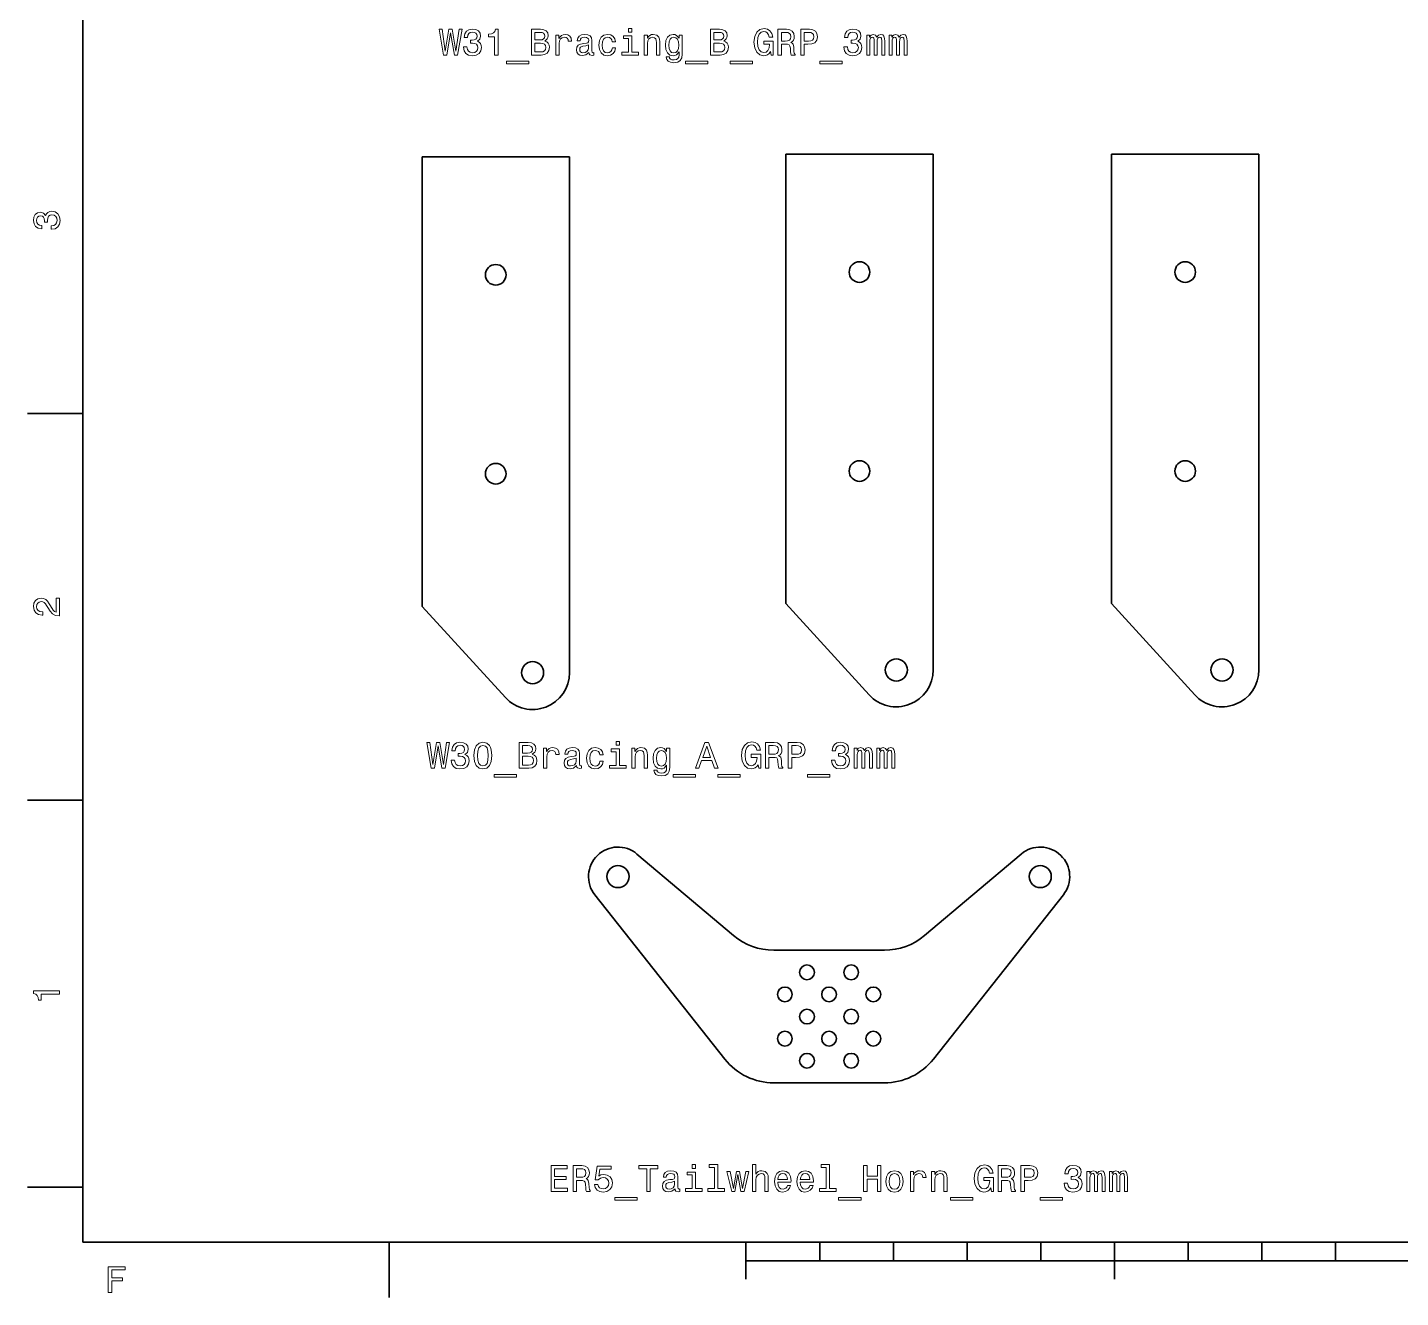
# Model space of a CAD drawing. Extents: x 0 to 400, y 0 to 350.
# Drawn here: x 2.5 to 188.8, y 2.5 to 174.9 of the extents above; entities that cross this region are included whole.
import ezdxf

# ---------------------------------------------------------------- set-up
doc = ezdxf.new("R2010")
doc.units = 0

msp = doc.modelspace()

# ---------------------------------------------------------------- linework, layer by layer
at = {"color": 7, "lineweight": 35}
for p, q in [((10, 340), (10, 10)), ((56.043617, 157.305878), (56.043617, 96.30587)), ((56.043617, 157.305878), (76.043617, 157.305878)), ((76.043617, 87.30587), (76.043617, 157.305878)), ((105.397903, 157.674194), (105.397903, 96.674194)), ((105.397903, 157.674194), (125.397903, 157.674194)), ((125.397903, 87.674194), (125.397903, 157.674194)), ((149.595779, 157.674194), (149.595779, 96.674194)), ((149.595779, 157.674194), (169.595779, 157.674194)), ((169.595779, 87.674194), (169.595779, 157.674194)), ((10, 122.5), (2.5, 122.5)), ((67.352974, 83.932571), (56.043617, 96.30587)), ((116.70726, 84.300896), (105.397903, 96.674194)), ((160.905136, 84.300896), (149.595779, 96.674194)), ((10, 70), (2.5, 70)), ((98.309738, 51.635418), (85.205719, 62.694073)), ((124.242142, 51.635418), (137.346161, 62.694073)), ((79.488724, 57.155647), (97.128586, 34.854645)), ((143.063156, 57.155647), (125.423294, 34.854645)), ((118.77594, 49.637154), (103.77594, 49.637154)), ((103.77594, 31.637154), (118.77594, 31.637154)), ((10, 17.5), (2.5, 17.5)), ((10, 10), (390, 10)), ((51.599998, 10), (51.599998, 2.5)), ((100, 10), (100, 5)), ((110, 10), (110, 7.5)), ((120, 10), (120, 7.5)), ((130, 10), (130, 7.5)), ((140, 10), (140, 7.5)), ((150, 10), (150, 5)), ((160, 10), (160, 7.5)), ((170, 10), (170, 7.5)), ((180, 10), (180, 7.5)), ((100, 7.5), (300, 7.5))]:
    msp.add_line(p, q, dxfattribs=at)
at = {"color": 7, "lineweight": 13}
for points in [[(58.958126, 171.131958), (59.401928, 171.131958), (59.906254, 174.167984), (60.425705, 171.131958), (60.849335, 171.131958), (61.464611, 174.637009), (61.06115, 174.637009), (60.627434, 171.656448), (60.128155, 174.637009), (59.689392, 174.637009), (59.200199, 171.656448), (58.766483, 174.637009), (58.35294, 174.637009)], [(61.676426, 172.231384), (61.676426, 172.196075), (61.757118, 171.711929), (61.994148, 171.348816), (62.367348, 171.116821), (62.861584, 171.031097), (63.386078, 171.116821), (63.779449, 171.33873), (64.031616, 171.691757), (64.122391, 172.145645), (64.082047, 172.443192), (63.971092, 172.685272), (63.789536, 172.871872), (63.547462, 173.008041), (63.875275, 173.28038), (63.991268, 173.714096), (63.915619, 174.107468), (63.698761, 174.405014), (63.345734, 174.591614), (62.861584, 174.657181), (62.407692, 174.576477), (62.059711, 174.354584), (61.832764, 174.001556), (61.757118, 173.532532), (61.757118, 173.497238), (62.205963, 173.497238), (62.246311, 173.819992), (62.377434, 174.051987), (62.589249, 174.193192), (62.886799, 174.243622), (63.149048, 174.203278), (63.340691, 174.097382), (63.456684, 173.925903), (63.502075, 173.693924), (63.456684, 173.446793), (63.335648, 173.28038), (63.123833, 173.179504), (62.836369, 173.149246), (62.639683, 173.154297), (62.639683, 172.755875), (62.886799, 172.765961), (63.204521, 172.720581), (63.441555, 172.599533), (63.582764, 172.402847), (63.633198, 172.145645), (63.577721, 171.853134), (63.431469, 171.636276), (63.199478, 171.500107), (62.891842, 171.454727), (62.57412, 171.505157), (62.342133, 171.656448), (62.195877, 171.898529), (62.140404, 172.231384)], [(65.892563, 171.131958), (66.351494, 171.131958), (66.351494, 174.657181), (66.00856, 174.657181), (65.917778, 174.349533), (65.736221, 174.142761), (65.458847, 174.021729), (65.075562, 173.981384), (65.075562, 173.623306), (65.892563, 173.623306)], [(72.685791, 173.023163), (73.038818, 173.315674), (73.129593, 173.51236), (73.159851, 173.75444), (73.094292, 174.132675), (72.897606, 174.405014), (72.57988, 174.571442), (72.136078, 174.631958), (70.890404, 174.631958), (70.890404, 171.131958), (72.206688, 171.131958), (72.675705, 171.20256), (73.023689, 171.409332), (73.240547, 171.737152), (73.316193, 172.180954), (73.270805, 172.4785), (73.149765, 172.725616), (72.953079, 172.907181)], [(72.04026, 173.179504), (71.354378, 173.179504), (71.354378, 174.213364), (72.080605, 174.213364), (72.352936, 174.183105), (72.544579, 174.092331), (72.660576, 173.935989), (72.70092, 173.70401), (72.655533, 173.472015), (72.534492, 173.310638), (72.327721, 173.209763)], [(74.21389, 171.131958), (74.657692, 171.131958), (74.657692, 172.680222), (74.703079, 173.053421), (74.839249, 173.320724), (75.06115, 173.482101), (75.358704, 173.537582), (75.580605, 173.502274), (75.747032, 173.401413), (75.847893, 173.229935), (75.883194, 172.997955), (76.332047, 172.997955), (76.27153, 173.406448), (76.105103, 173.698959), (75.827721, 173.875473), (75.449478, 173.935989), (75.192276, 173.895645), (74.970375, 173.794785), (74.773689, 173.623306), (74.617348, 173.391327), (74.617348, 173.840164), (74.21389, 173.840164)], [(78.692276, 171.484985), (78.692276, 171.469849), (78.717491, 171.298386), (78.793137, 171.177353), (79.110863, 171.081528), (79.357986, 171.121872), (79.357986, 171.464813), (79.252075, 171.449677), (79.110863, 171.515244), (79.085648, 171.71698), (79.085648, 173.118988), (79.025131, 173.477066), (78.848618, 173.729218), (78.540977, 173.880524), (78.107262, 173.935989), (77.683632, 173.875473), (77.370949, 173.70401), (77.174263, 173.436707), (77.108704, 173.083694), (77.108704, 173.053421), (77.507118, 173.053421), (77.542419, 173.265244), (77.653366, 173.416534), (77.83493, 173.507324), (78.092133, 173.542618), (78.339249, 173.51741), (78.515762, 173.441757), (78.621674, 173.310638), (78.656975, 173.129074), (78.636803, 172.917267), (78.556107, 172.811356), (78.354378, 172.760925), (77.976135, 172.720581), (77.542419, 172.629791), (77.234787, 172.468414), (77.053223, 172.216248), (76.997749, 171.843048), (77.048187, 171.510193), (77.204521, 171.263077), (77.45668, 171.106735), (77.804672, 171.05127), (78.273689, 171.157181)], [(81.844292, 172.942474), (82.283051, 172.942474), (82.192276, 173.345932), (81.975418, 173.663666), (81.63752, 173.860352), (81.198761, 173.935989), (80.714615, 173.835129), (80.346451, 173.552704), (80.114471, 173.093781), (80.033775, 172.4785), (80.109421, 171.868271), (80.336365, 171.414383), (80.694443, 171.131958), (81.183632, 171.036133), (81.617348, 171.111786), (81.955246, 171.323593), (82.187233, 171.656448), (82.288101, 172.10025), (81.864471, 172.10025), (81.788818, 171.817841), (81.647606, 171.606018), (81.445877, 171.474899), (81.198761, 171.434555), (80.891129, 171.500107), (80.66922, 171.701843), (80.533051, 172.029648), (80.487663, 172.493622), (80.533051, 172.947525), (80.674263, 173.27533), (80.901215, 173.477066), (81.198761, 173.547668), (81.461006, 173.502274), (81.657692, 173.386276), (81.788818, 173.194641)], [(84.512161, 171.505157), (84.512161, 173.74939), (83.372391, 173.74939), (83.372391, 173.371155), (84.068359, 173.371155), (84.068359, 171.505157), (83.160576, 171.505157), (83.160576, 171.131958), (85.430023, 171.131958), (85.430023, 171.505157)], [(84.52729, 174.752991), (84.058273, 174.752991), (84.058273, 174.248672), (84.52729, 174.248672)], [(86.191559, 171.131958), (86.635361, 171.131958), (86.635361, 172.695358), (86.680748, 173.053421), (86.827003, 173.315674), (87.053947, 173.477066), (87.356537, 173.537582), (87.598618, 173.487152), (87.749908, 173.350983), (87.825562, 173.124039), (87.850777, 172.821442), (87.850777, 171.131958), (88.294579, 171.131958), (88.294579, 172.912216), (88.274406, 173.270294), (88.183632, 173.567841), (87.886078, 173.840164), (87.422104, 173.935989), (87.164902, 173.900696), (86.948036, 173.804871), (86.761444, 173.643478), (86.615189, 173.42662), (86.615189, 173.840164), (86.191559, 173.840164)], [(91.335648, 171.252991), (91.335648, 173.840164), (90.912018, 173.840164), (90.912018, 173.401413), (90.564034, 173.79982), (90.352219, 173.900696), (90.115189, 173.935989), (89.686508, 173.835129), (89.353653, 173.552704), (89.136795, 173.098816), (89.06115, 172.488586), (89.136795, 171.873306), (89.353653, 171.419418), (89.686508, 171.131958), (90.115189, 171.036133), (90.357262, 171.071442), (90.55899, 171.162216), (90.912018, 171.545502), (90.912018, 171.162216), (90.871674, 170.859619), (90.760719, 170.642761), (90.548904, 170.516678), (90.231178, 170.471298), (89.953804, 170.501556), (89.757118, 170.577209), (89.641121, 170.708328), (89.60582, 170.884842), (89.177147, 170.884842), (89.177147, 170.86467), (89.242706, 170.541901), (89.444435, 170.29982), (89.767204, 170.143478), (90.205963, 170.088013), (90.730453, 170.163666), (91.078445, 170.375473), (91.275131, 170.743637)], [(89.520081, 172.488586), (89.565475, 172.937439), (89.701645, 173.270294), (89.913452, 173.46698), (90.195877, 173.537582), (90.493423, 173.46698), (90.715332, 173.270294), (90.851501, 172.937439), (90.901932, 172.488586), (90.851501, 172.029648), (90.715332, 171.701843), (90.493423, 171.500107), (90.195877, 171.434555), (89.913452, 171.500107), (89.701645, 171.701843), (89.565475, 172.034698)], [(96.973969, 173.023163), (97.326996, 173.315674), (97.417778, 173.51236), (97.448036, 173.75444), (97.382477, 174.132675), (97.185791, 174.405014), (96.868065, 174.571442), (96.424255, 174.631958), (95.178589, 174.631958), (95.178589, 171.131958), (96.494865, 171.131958), (96.963882, 171.20256), (97.311874, 171.409332), (97.528732, 171.737152), (97.604378, 172.180954), (97.55899, 172.4785), (97.43795, 172.725616), (97.241264, 172.907181)], [(96.328438, 173.179504), (95.642563, 173.179504), (95.642563, 174.213364), (96.36879, 174.213364), (96.641121, 174.183105), (96.832764, 174.092331), (96.948761, 173.935989), (96.989105, 173.70401), (96.94371, 173.472015), (96.822678, 173.310638), (96.615906, 173.209763)], [(103.338524, 171.600983), (103.424255, 171.131958), (103.676422, 171.131958), (103.676422, 173.023163), (102.400482, 173.023163), (102.400482, 172.594498), (103.187225, 172.594498), (103.187225, 172.56424), (103.126709, 172.10025), (102.965324, 171.757324), (102.718208, 171.540466), (102.410568, 171.469849), (102.067627, 171.560638), (101.800339, 171.832962), (101.628876, 172.281815), (101.568352, 172.897095), (101.623825, 173.507324), (101.795296, 173.956161), (102.067627, 174.2285), (102.435791, 174.324326), (102.687943, 174.273895), (102.894722, 174.132675), (103.046021, 173.895645), (103.131752, 173.577927), (103.631027, 173.577927), (103.499908, 174.062073), (103.252792, 174.425186), (102.904808, 174.647095), (102.466049, 174.727783), (101.891113, 174.6017), (101.457397, 174.233536), (101.180023, 173.653564), (101.084198, 172.881958), (101.180023, 172.105301), (101.457397, 171.52533), (101.865906, 171.157181), (102.38031, 171.036133), (102.66777, 171.076477), (102.92498, 171.177353), (103.146881, 171.353867)], [(104.326996, 171.131958), (104.796021, 171.131958), (104.796021, 172.609619), (105.275124, 172.609619), (105.628143, 172.594498), (105.850052, 172.523895), (105.971085, 172.357468), (106.021515, 172.059906), (106.046738, 171.606018), (106.076996, 171.308472), (106.137512, 171.131958), (106.667053, 171.131958), (106.667053, 171.227783), (106.551056, 171.368988), (106.510712, 171.631241), (106.47541, 172.196075), (106.389679, 172.61467), (106.273682, 172.745789), (106.092125, 172.841614), (106.293854, 172.967697), (106.435066, 173.144211), (106.525848, 173.366104), (106.556107, 173.633392), (106.485497, 174.057037), (106.283768, 174.374756), (105.950912, 174.566391), (105.497025, 174.631958), (104.326996, 174.631958)], [(105.365906, 174.203278), (105.673538, 174.173019), (105.890396, 174.077209), (106.026566, 173.900696), (106.071953, 173.623306), (106.021515, 173.330811), (105.885353, 173.154297), (105.653366, 173.063507), (105.33564, 173.0383), (104.796021, 173.0383), (104.796021, 174.203278)], [(107.423538, 171.131958), (107.887512, 171.131958), (107.887512, 172.609619), (108.401924, 172.609619), (108.921371, 172.634842), (109.334915, 172.811356), (109.602211, 173.154297), (109.692993, 173.623306), (109.622383, 174.057037), (109.420654, 174.374756), (109.087799, 174.566391), (108.633911, 174.631958), (107.423538, 174.631958)], [(108.507828, 174.203278), (108.810425, 174.173019), (109.032326, 174.077209), (109.163452, 173.900696), (109.208839, 173.623306), (109.158401, 173.330811), (109.02224, 173.154297), (108.790253, 173.063507), (108.472527, 173.0383), (107.887512, 173.0383), (107.887512, 174.203278)], [(113.288811, 172.231384), (113.288811, 172.196075), (113.369499, 171.711929), (113.606537, 171.348816), (113.979736, 171.116821), (114.473969, 171.031097), (114.998459, 171.116821), (115.39183, 171.33873), (115.643997, 171.691757), (115.734772, 172.145645), (115.694427, 172.443192), (115.583481, 172.685272), (115.401917, 172.871872), (115.159851, 173.008041), (115.487656, 173.28038), (115.603653, 173.714096), (115.528, 174.107468), (115.311142, 174.405014), (114.958115, 174.591614), (114.473969, 174.657181), (114.020081, 174.576477), (113.672089, 174.354584), (113.445145, 174.001556), (113.369499, 173.532532), (113.369499, 173.497238), (113.818344, 173.497238), (113.858688, 173.819992), (113.989822, 174.051987), (114.20163, 174.193192), (114.499184, 174.243622), (114.761429, 174.203278), (114.953079, 174.097382), (115.069069, 173.925903), (115.114456, 173.693924), (115.069069, 173.446793), (114.948029, 173.28038), (114.736214, 173.179504), (114.448746, 173.149246), (114.25206, 173.154297), (114.25206, 172.755875), (114.499184, 172.765961), (114.81691, 172.720581), (115.05394, 172.599533), (115.195145, 172.402847), (115.245583, 172.145645), (115.190109, 171.853134), (115.043854, 171.636276), (114.811859, 171.500107), (114.504227, 171.454727), (114.186508, 171.505157), (113.954514, 171.656448), (113.808258, 171.898529), (113.752785, 172.231384)], [(116.375259, 171.131958), (116.783768, 171.131958), (116.783768, 172.942474), (116.808983, 173.214813), (116.884628, 173.411499), (117.000626, 173.527496), (117.151917, 173.572876), (117.272957, 173.532532), (117.353653, 173.431671), (117.393997, 173.260193), (117.409126, 173.033249), (117.409126, 171.131958), (117.792412, 171.131958), (117.792412, 172.942474), (117.817627, 173.209763), (117.89328, 173.406448), (118.014313, 173.527496), (118.165604, 173.572876), (118.286652, 173.532532), (118.36734, 173.431671), (118.41777, 173.033249), (118.41777, 171.131958), (118.826271, 171.131958), (118.826271, 173.002991), (118.801056, 173.391327), (118.720367, 173.688873), (118.558975, 173.870438), (118.296738, 173.935989), (117.989098, 173.835129), (117.75206, 173.542618), (117.56546, 173.830078), (117.252785, 173.935989), (116.965317, 173.835129), (116.768631, 173.552704), (116.768631, 173.840164), (116.375259, 173.840164)], [(119.411285, 171.131958), (119.819786, 171.131958), (119.819786, 172.942474), (119.845001, 173.214813), (119.920654, 173.411499), (120.036652, 173.527496), (120.187943, 173.572876), (120.308975, 173.532532), (120.389671, 173.431671), (120.430023, 173.260193), (120.445145, 173.033249), (120.445145, 171.131958), (120.82843, 171.131958), (120.82843, 172.942474), (120.853653, 173.209763), (120.929298, 173.406448), (121.050339, 173.527496), (121.20163, 173.572876), (121.32267, 173.532532), (121.403366, 173.431671), (121.453796, 173.033249), (121.453796, 171.131958), (121.862289, 171.131958), (121.862289, 173.002991), (121.837082, 173.391327), (121.756386, 173.688873), (121.595001, 173.870438), (121.332756, 173.935989), (121.025116, 173.835129), (120.788086, 173.542618), (120.601486, 173.830078), (120.288803, 173.935989), (120.001343, 173.835129), (119.804657, 173.552704), (119.804657, 173.840164), (119.411285, 173.840164)], [(72.151207, 171.550552), (71.354378, 171.550552), (71.354378, 172.755875), (72.10582, 172.755875), (72.423546, 172.720581), (72.65049, 172.61467), (72.786652, 172.433105), (72.832047, 172.170868), (72.786652, 171.893478), (72.660576, 171.701843), (72.448761, 171.585846)], [(78.641846, 172.080078), (78.581329, 171.817841), (78.419937, 171.616104), (78.177864, 171.484985), (77.880318, 171.43959), (77.688675, 171.464813), (77.552505, 171.545502), (77.466774, 171.686707), (77.441559, 171.883392), (77.461731, 172.059906), (77.542419, 172.185989), (77.865189, 172.327209), (78.273689, 172.387726), (78.641846, 172.508759)], [(96.439392, 171.550552), (95.642563, 171.550552), (95.642563, 172.755875), (96.393997, 172.755875), (96.711723, 172.720581), (96.938675, 172.61467), (97.074837, 172.433105), (97.120224, 172.170868), (97.074837, 171.893478), (96.948761, 171.701843), (96.736938, 171.585846)], [(67.50135, 170.294785), (67.50135, 169.941757), (70.537376, 169.941757), (70.537376, 170.294785)], [(91.789536, 170.294785), (91.789536, 169.941757), (94.825562, 169.941757), (94.825562, 170.294785)], [(97.86158, 170.294785), (97.86158, 169.941757), (100.897598, 169.941757), (100.897598, 170.294785)], [(110.005669, 170.294785), (110.005669, 169.941757), (113.041687, 169.941757), (113.041687, 170.294785)], [(5.733789, 147.479111), (5.769093, 147.479111), (6.253242, 147.559799), (6.616354, 147.796829), (6.848343, 148.170029), (6.934078, 148.664276), (6.848343, 149.188766), (6.626441, 149.582138), (6.273415, 149.834305), (5.819525, 149.925079), (5.521974, 149.884735), (5.2799, 149.773788), (5.0933, 149.592224), (4.957133, 149.350143), (4.684798, 149.677963), (4.251081, 149.793961), (3.857709, 149.718307), (3.560158, 149.50145), (3.373559, 149.148422), (3.307997, 148.664276), (3.388689, 148.210388), (3.610591, 147.862396), (3.963617, 147.635452), (4.432637, 147.559799), (4.467939, 147.559799), (4.467939, 148.008652), (4.145173, 148.048996), (3.913184, 148.180115), (3.771974, 148.391937), (3.721542, 148.689484), (3.761888, 148.951736), (3.867795, 149.143372), (4.039265, 149.259369), (4.271254, 149.304764), (4.518372, 149.259369), (4.684798, 149.138336), (4.785663, 148.926514), (4.815922, 148.639053), (4.810879, 148.442368), (5.209294, 148.442368), (5.199208, 148.689484), (5.244596, 149.007217), (5.365634, 149.244247), (5.56232, 149.385452), (5.819525, 149.435883), (6.112032, 149.380417), (6.328891, 149.234161), (6.465058, 149.002167), (6.510447, 148.694534), (6.460014, 148.376801), (6.308718, 148.144821), (6.066643, 147.998566), (5.733789, 147.943085)], [(6.833213, 95.019447), (6.833213, 97.425072), (6.399496, 97.425072), (6.399496, 95.523773), (6.162464, 95.629684), (5.965778, 95.811241), (5.607709, 96.371033), (5.456412, 96.668587), (5.239553, 97.001442), (4.987392, 97.238472), (4.689841, 97.374641), (4.351945, 97.425072), (3.928314, 97.339333), (3.595461, 97.102303), (3.383646, 96.739189), (3.307997, 96.270172), (3.393732, 95.786018), (3.630764, 95.41787), (4.009006, 95.180832), (4.508286, 95.100143), (4.578891, 95.100143), (4.578891, 95.559074), (4.538545, 95.559074), (4.195605, 95.604462), (3.943444, 95.740631), (3.782061, 95.957489), (3.726585, 96.244957), (3.777017, 96.53746), (3.903098, 96.754318), (4.099784, 96.895531), (4.346902, 96.945961), (4.578891, 96.91066), (4.775577, 96.814842), (4.947046, 96.653458), (5.098343, 96.431557), (5.259727, 96.134003), (5.572406, 95.639771), (5.90526, 95.291786), (6.308718, 95.085014), (6.818084, 95.019447)], [(57.279266, 74.336411), (57.723068, 74.336411), (58.227394, 77.372437), (58.746845, 74.336411), (59.170475, 74.336411), (59.785751, 77.841454), (59.38229, 77.841454), (58.948574, 74.860909), (58.449295, 77.841454), (58.010532, 77.841454), (57.521339, 74.860909), (57.087624, 77.841454), (56.67408, 77.841454)], [(59.997566, 75.435837), (59.997566, 75.400528), (60.078259, 74.916382), (60.315289, 74.553268), (60.688488, 74.321281), (61.182724, 74.235542), (61.707218, 74.321281), (62.100594, 74.543182), (62.352753, 74.89621), (62.443531, 75.350098), (62.403183, 75.647652), (62.292233, 75.889725), (62.11068, 76.076324), (61.868603, 76.212494), (62.196411, 76.484825), (62.312408, 76.918541), (62.236759, 77.311913), (62.019901, 77.609467), (61.666874, 77.796066), (61.182724, 77.861626), (60.728832, 77.780937), (60.380852, 77.559036), (60.153904, 77.206009), (60.078259, 76.736984), (60.078259, 76.701683), (60.527103, 76.701683), (60.567451, 77.024452), (60.698574, 77.256439), (60.910389, 77.397652), (61.207939, 77.448082), (61.470188, 77.407738), (61.661831, 77.301826), (61.777824, 77.130356), (61.823212, 76.898369), (61.777824, 76.651253), (61.656788, 76.484825), (61.444973, 76.383965), (61.157509, 76.353699), (60.960823, 76.358742), (60.960823, 75.960327), (61.207939, 75.970413), (61.525665, 75.925026), (61.762695, 75.803993), (61.903904, 75.607307), (61.954338, 75.350098), (61.898861, 75.057594), (61.752609, 74.840736), (61.520622, 74.704567), (61.212982, 74.65918), (60.89526, 74.70961), (60.663273, 74.860909), (60.517017, 75.102982), (60.461544, 75.435837)], [(63.089066, 76.046066), (63.164711, 75.25428), (63.401745, 74.689438), (63.779987, 74.346497), (64.304482, 74.235542), (64.823936, 74.346497), (65.202179, 74.689438), (65.434166, 75.25428), (65.514854, 76.046066), (65.434166, 76.832809), (65.338341, 77.145485), (65.202179, 77.402695), (64.823936, 77.745636), (64.304482, 77.861626), (63.779987, 77.745636), (63.401745, 77.397652), (63.164711, 76.832809)], [(63.573215, 76.046066), (63.61356, 76.656296), (63.739639, 77.095055), (63.966587, 77.352264), (64.304482, 77.443039), (64.637337, 77.352264), (64.864281, 77.095055), (64.990364, 76.656296), (65.030708, 76.046066), (64.990364, 75.430794), (64.864281, 74.992027), (64.637337, 74.734825), (64.304482, 74.649094), (63.966587, 74.734825), (63.739639, 74.992027), (63.61356, 75.430794)], [(71.006927, 76.227623), (71.359955, 76.520126), (71.450737, 76.716812), (71.480995, 76.958893), (71.415436, 77.337128), (71.21875, 77.609467), (70.901024, 77.775894), (70.457222, 77.836411), (69.21154, 77.836411), (69.21154, 74.336411), (70.527824, 74.336411), (70.996841, 74.407013), (71.344826, 74.613785), (71.561684, 74.941597), (71.637337, 75.385399), (71.591949, 75.682953), (71.470909, 75.930069), (71.274223, 76.111626)], [(70.361397, 76.383965), (69.675522, 76.383965), (69.675522, 77.417824), (70.401749, 77.417824), (70.67408, 77.387566), (70.865723, 77.296783), (70.981712, 77.140442), (71.022064, 76.908455), (70.976669, 76.676468), (70.855637, 76.515083), (70.648865, 76.414223)], [(72.535027, 74.336411), (72.978836, 74.336411), (72.978836, 75.884682), (73.024223, 76.257881), (73.160393, 76.525169), (73.382294, 76.686554), (73.67984, 76.742027), (73.901749, 76.706726), (74.068169, 76.605865), (74.169037, 76.434395), (74.204338, 76.202408), (74.653183, 76.202408), (74.592667, 76.610909), (74.426239, 76.903412), (74.148865, 77.079926), (73.770622, 77.140442), (73.513412, 77.100098), (73.291512, 76.999237), (73.094826, 76.827766), (72.938492, 76.595779), (72.938492, 77.044624), (72.535027, 77.044624)], [(77.013412, 74.689438), (77.013412, 74.674309), (77.038635, 74.502838), (77.114281, 74.381798), (77.432007, 74.28598), (77.679123, 74.326324), (77.679123, 74.669266), (77.573212, 74.654137), (77.432007, 74.719696), (77.406784, 74.921425), (77.406784, 76.323441), (77.346268, 76.681511), (77.169754, 76.93367), (76.862122, 77.084969), (76.428406, 77.140442), (76.004768, 77.079926), (75.692093, 76.908455), (75.495407, 76.641167), (75.42984, 76.288139), (75.42984, 76.257881), (75.828255, 76.257881), (75.863556, 76.469696), (75.97451, 76.620995), (76.156067, 76.711769), (76.413269, 76.74707), (76.660393, 76.721855), (76.836899, 76.64621), (76.94281, 76.515083), (76.978111, 76.333527), (76.957939, 76.121712), (76.877251, 76.015808), (76.675522, 75.96537), (76.297279, 75.925026), (75.863556, 75.834251), (75.555923, 75.672867), (75.374367, 75.420708), (75.318893, 75.047508), (75.369324, 74.714653), (75.525665, 74.467537), (75.777824, 74.311195), (76.125809, 74.255722), (76.594826, 74.361626)], [(80.165436, 76.146927), (80.604195, 76.146927), (80.513412, 76.550385), (80.296555, 76.868111), (79.958664, 77.064796), (79.519897, 77.140442), (79.035751, 77.039581), (78.667595, 76.757156), (78.435608, 76.298225), (78.354919, 75.682953), (78.430565, 75.072723), (78.657509, 74.618828), (79.015579, 74.336411), (79.504776, 74.240593), (79.938492, 74.316238), (80.276382, 74.528053), (80.508377, 74.860909), (80.609238, 75.30471), (80.185608, 75.30471), (80.109955, 75.022293), (79.96875, 74.810471), (79.767021, 74.679352), (79.519897, 74.639008), (79.212265, 74.704567), (78.990364, 74.906296), (78.854195, 75.234108), (78.808807, 75.698082), (78.854195, 76.15197), (78.995407, 76.479782), (79.222351, 76.681511), (79.519897, 76.752113), (79.78215, 76.706726), (79.978836, 76.590736), (80.109955, 76.399094)], [(82.833298, 74.70961), (82.833298, 76.953842), (81.693527, 76.953842), (81.693527, 76.575607), (82.389496, 76.575607), (82.389496, 74.70961), (81.48172, 74.70961), (81.48172, 74.336411), (83.751167, 74.336411), (83.751167, 74.70961)], [(82.848434, 77.957451), (82.37941, 77.957451), (82.37941, 77.453125), (82.848434, 77.453125)], [(84.512695, 74.336411), (84.956497, 74.336411), (84.956497, 75.899811), (85.001892, 76.257881), (85.14814, 76.520126), (85.375092, 76.681511), (85.677681, 76.742027), (85.919754, 76.691597), (86.071053, 76.555428), (86.146698, 76.328484), (86.171921, 76.025894), (86.171921, 74.336411), (86.615723, 74.336411), (86.615723, 76.116669), (86.595551, 76.474739), (86.504768, 76.772293), (86.207222, 77.044624), (85.74324, 77.140442), (85.486038, 77.105141), (85.26918, 77.009323), (85.082581, 76.847939), (84.936325, 76.631081), (84.936325, 77.044624), (84.512695, 77.044624)], [(89.656784, 74.457451), (89.656784, 77.044624), (89.233154, 77.044624), (89.233154, 76.605865), (88.885178, 77.00428), (88.673355, 77.105141), (88.436325, 77.140442), (88.007652, 77.039581), (87.674797, 76.757156), (87.457939, 76.303268), (87.382294, 75.693039), (87.457939, 75.077766), (87.674797, 74.623871), (88.007652, 74.336411), (88.436325, 74.240593), (88.678398, 74.275894), (88.880127, 74.366669), (89.233154, 74.749954), (89.233154, 74.366669), (89.19281, 74.064079), (89.081863, 73.847214), (88.870041, 73.721138), (88.552322, 73.675751), (88.27494, 73.706009), (88.078255, 73.781654), (87.962265, 73.912781), (87.926956, 74.089294), (87.498283, 74.089294), (87.498283, 74.069122), (87.563843, 73.746353), (87.765579, 73.50428), (88.088341, 73.347939), (88.5271, 73.292465), (89.051598, 73.368111), (89.399582, 73.579926), (89.596268, 73.948082)], [(87.841225, 75.693039), (87.886612, 76.141884), (88.022781, 76.474739), (88.234596, 76.671425), (88.517014, 76.742027), (88.814568, 76.671425), (89.036469, 76.474739), (89.172638, 76.141884), (89.223068, 75.693039), (89.172638, 75.234108), (89.036469, 74.906296), (88.814568, 74.704567), (88.517014, 74.639008), (88.234596, 74.704567), (88.022781, 74.906296), (87.886612, 75.239151)], [(93.131569, 74.336411), (93.595551, 74.336411), (93.963699, 75.365227), (95.360672, 75.365227), (95.728836, 74.336411), (96.202896, 74.336411), (94.921913, 77.841454), (94.407501, 77.841454)], [(94.125084, 75.7939), (94.664711, 77.337128), (95.20433, 75.7939)], [(101.659668, 74.805428), (101.745399, 74.336411), (101.997559, 74.336411), (101.997559, 76.227623), (100.721619, 76.227623), (100.721619, 75.79895), (101.508369, 75.79895), (101.508369, 75.768684), (101.447845, 75.30471), (101.286469, 74.961769), (101.039352, 74.744911), (100.731712, 74.674309), (100.388771, 74.765083), (100.121475, 75.037422), (99.950012, 75.486267), (99.889496, 76.10154), (99.944962, 76.711769), (100.11644, 77.160622), (100.388771, 77.432953), (100.756927, 77.52877), (101.009087, 77.47834), (101.215866, 77.337128), (101.367157, 77.100098), (101.452896, 76.782379), (101.952171, 76.782379), (101.821045, 77.266525), (101.573929, 77.629639), (101.225952, 77.85154), (100.787186, 77.932236), (100.212257, 77.806152), (99.778542, 77.437996), (99.50116, 76.858025), (99.405342, 76.086411), (99.50116, 75.309753), (99.778542, 74.729782), (100.187042, 74.361626), (100.701447, 74.240593), (100.988914, 74.280937), (101.246124, 74.381798), (101.468018, 74.558311)], [(102.648132, 74.336411), (103.117157, 74.336411), (103.117157, 75.814079), (103.596268, 75.814079), (103.949287, 75.79895), (104.171188, 75.72834), (104.292229, 75.561913), (104.342659, 75.264366), (104.367874, 74.810471), (104.398132, 74.512924), (104.458656, 74.336411), (104.98819, 74.336411), (104.98819, 74.432228), (104.8722, 74.573441), (104.831856, 74.835693), (104.796555, 75.400528), (104.710815, 75.819122), (104.594818, 75.950241), (104.413269, 76.046066), (104.61499, 76.172142), (104.75621, 76.348656), (104.846985, 76.570557), (104.877243, 76.837852), (104.806641, 77.261482), (104.604904, 77.579208), (104.272057, 77.770851), (103.818161, 77.836411), (102.648132, 77.836411)], [(103.687042, 77.407738), (103.994675, 77.37748), (104.211533, 77.281654), (104.347702, 77.105141), (104.393097, 76.827766), (104.342659, 76.535255), (104.206497, 76.358742), (103.974503, 76.267967), (103.656784, 76.242752), (103.117157, 76.242752), (103.117157, 77.407738)], [(105.744675, 74.336411), (106.208649, 74.336411), (106.208649, 75.814079), (106.723068, 75.814079), (107.242516, 75.839294), (107.656059, 76.015808), (107.923355, 76.358742), (108.01413, 76.827766), (107.943527, 77.261482), (107.741791, 77.579208), (107.408943, 77.770851), (106.955048, 77.836411), (105.744675, 77.836411)], [(106.828972, 77.407738), (107.131561, 77.37748), (107.35347, 77.281654), (107.484589, 77.105141), (107.529984, 76.827766), (107.479546, 76.535255), (107.343384, 76.358742), (107.111389, 76.267967), (106.793671, 76.242752), (106.208649, 76.242752), (106.208649, 77.407738)], [(111.609955, 75.435837), (111.609955, 75.400528), (111.690643, 74.916382), (111.927673, 74.553268), (112.300873, 74.321281), (112.795105, 74.235542), (113.319603, 74.321281), (113.712975, 74.543182), (113.965134, 74.89621), (114.055916, 75.350098), (114.015564, 75.647652), (113.904617, 75.889725), (113.723061, 76.076324), (113.480988, 76.212494), (113.808792, 76.484825), (113.924789, 76.918541), (113.849144, 77.311913), (113.632278, 77.609467), (113.279259, 77.796066), (112.795105, 77.861626), (112.341217, 77.780937), (111.993233, 77.559036), (111.766289, 77.206009), (111.690643, 76.736984), (111.690643, 76.701683), (112.139488, 76.701683), (112.179832, 77.024452), (112.310959, 77.256439), (112.522774, 77.397652), (112.820328, 77.448082), (113.082573, 77.407738), (113.274216, 77.301826), (113.390213, 77.130356), (113.435593, 76.898369), (113.390213, 76.651253), (113.269173, 76.484825), (113.057358, 76.383965), (112.76989, 76.353699), (112.573204, 76.358742), (112.573204, 75.960327), (112.820328, 75.970413), (113.138046, 75.925026), (113.375076, 75.803993), (113.516289, 75.607307), (113.566727, 75.350098), (113.511246, 75.057594), (113.36499, 74.840736), (113.133003, 74.704567), (112.825363, 74.65918), (112.507645, 74.70961), (112.27565, 74.860909), (112.129402, 75.102982), (112.073929, 75.435837)], [(114.696404, 74.336411), (115.104904, 74.336411), (115.104904, 76.146927), (115.130127, 76.419266), (115.205765, 76.615952), (115.321762, 76.731941), (115.473061, 76.777336), (115.594101, 76.736984), (115.674789, 76.636124), (115.715134, 76.464653), (115.73027, 76.237709), (115.73027, 74.336411), (116.113556, 74.336411), (116.113556, 76.146927), (116.138763, 76.414223), (116.214417, 76.610909), (116.335449, 76.731941), (116.486748, 76.777336), (116.607788, 76.736984), (116.688477, 76.636124), (116.738907, 76.237709), (116.738907, 74.336411), (117.147415, 74.336411), (117.147415, 76.207451), (117.122192, 76.595779), (117.041504, 76.893326), (116.880119, 77.074883), (116.617874, 77.140442), (116.310242, 77.039581), (116.073204, 76.74707), (115.886604, 77.034538), (115.573929, 77.140442), (115.286461, 77.039581), (115.089775, 76.757156), (115.089775, 77.044624), (114.696404, 77.044624)], [(117.732422, 74.336411), (118.14093, 74.336411), (118.14093, 76.146927), (118.166145, 76.419266), (118.241791, 76.615952), (118.357788, 76.731941), (118.509079, 76.777336), (118.630119, 76.736984), (118.710815, 76.636124), (118.75116, 76.464653), (118.766289, 76.237709), (118.766289, 74.336411), (119.149574, 74.336411), (119.149574, 76.146927), (119.174789, 76.414223), (119.250443, 76.610909), (119.371475, 76.731941), (119.522774, 76.777336), (119.643814, 76.736984), (119.724503, 76.636124), (119.774933, 76.237709), (119.774933, 74.336411), (120.183434, 74.336411), (120.183434, 76.207451), (120.158218, 76.595779), (120.07753, 76.893326), (119.916145, 77.074883), (119.6539, 77.140442), (119.34626, 77.039581), (119.109222, 76.74707), (118.922623, 77.034538), (118.609947, 77.140442), (118.322479, 77.039581), (118.125793, 76.757156), (118.125793, 77.044624), (117.732422, 77.044624)], [(70.472351, 74.754997), (69.675522, 74.754997), (69.675522, 75.960327), (70.426956, 75.960327), (70.744682, 75.925026), (70.971626, 75.819122), (71.107796, 75.637566), (71.153183, 75.375313), (71.107796, 75.097939), (70.981712, 74.906296), (70.769897, 74.790298)], [(76.962982, 75.284538), (76.902466, 75.022293), (76.741081, 74.820557), (76.499008, 74.689438), (76.201454, 74.644051), (76.009811, 74.669266), (75.873642, 74.749954), (75.78791, 74.891167), (75.762695, 75.087852), (75.782867, 75.264366), (75.863556, 75.390442), (76.186325, 75.531654), (76.594826, 75.592171), (76.962982, 75.713211)], [(65.822495, 73.499237), (65.822495, 73.14621), (68.858521, 73.14621), (68.858521, 73.499237)], [(90.110672, 73.499237), (90.110672, 73.14621), (93.146698, 73.14621), (93.146698, 73.499237)], [(96.182724, 73.499237), (96.182724, 73.14621), (99.218742, 73.14621), (99.218742, 73.499237)], [(108.326813, 73.499237), (108.326813, 73.14621), (111.362831, 73.14621), (111.362831, 73.499237)], [(6.833213, 43.659222), (6.833213, 44.118153), (3.307997, 44.118153), (3.307997, 43.775215), (3.615634, 43.684437), (3.822406, 43.50288), (3.943444, 43.225502), (3.98379, 42.842216), (4.341859, 42.842216), (4.341859, 43.659222)], [(93.167053, 20.534565), (92.698036, 20.534565), (92.698036, 20.030243), (93.167053, 20.030243)], [(95.713882, 20.161367), (95.713882, 17.286728), (94.801064, 17.286728), (94.801064, 16.913528), (97.065475, 16.913528), (97.065475, 17.286728), (96.157692, 17.286728), (96.157692, 20.534565), (95.017921, 20.534565), (95.017921, 20.161367)], [(100.903366, 16.913528), (101.347168, 16.913528), (101.347168, 18.476929), (101.392563, 18.834997), (101.538811, 19.097246), (101.765762, 19.258629), (102.068352, 19.319147), (102.310425, 19.268715), (102.461723, 19.132549), (102.537369, 18.905603), (102.562592, 18.60301), (102.562592, 16.913528), (103.006393, 16.913528), (103.006393, 18.693787), (102.986221, 19.051857), (102.895439, 19.349407), (102.597893, 19.621742), (102.133911, 19.717564), (101.881752, 19.682261), (101.664894, 19.586439), (101.483337, 19.435143), (101.347168, 19.228371), (101.347168, 20.534565), (100.903366, 20.534565)], [(110.893997, 20.161367), (110.893997, 17.286726), (109.981171, 17.286726), (109.981171, 16.913528), (112.245583, 16.913528), (112.245583, 17.286726), (111.337799, 17.286726), (111.337799, 20.534565), (110.198029, 20.534565), (110.198029, 20.161367)], [(133.230438, 17.382547), (133.316177, 16.913528), (133.568344, 16.913528), (133.568344, 18.804739), (132.292404, 18.804739), (132.292404, 18.376064), (133.079147, 18.376064), (133.079147, 18.345804), (133.018631, 17.881828), (132.857239, 17.538887), (132.610138, 17.322029), (132.30249, 17.251425), (131.959549, 17.342201), (131.692261, 17.614536), (131.520798, 18.063383), (131.460266, 18.678658), (131.515747, 19.288887), (131.687225, 19.737736), (131.959549, 20.010069), (132.327713, 20.10589), (132.579865, 20.055458), (132.786652, 19.914248), (132.937943, 19.677216), (133.023682, 19.359493), (133.522949, 19.359493), (133.39183, 19.843643), (133.144714, 20.206755), (132.796722, 20.428658), (132.357971, 20.50935), (131.783035, 20.383268), (131.349319, 20.015112), (131.071945, 19.435143), (130.97612, 18.663528), (131.071945, 17.886871), (131.349319, 17.3069), (131.757828, 16.938744), (132.272232, 16.817707), (132.559692, 16.858051), (132.816895, 16.958918), (133.038803, 17.135429)], [(73.564026, 16.913528), (75.783051, 16.913528), (75.783051, 17.33716), (74.028008, 17.33716), (74.028008, 18.522318), (75.591408, 18.522318), (75.591408, 18.940907), (74.028008, 18.940907), (74.028008, 19.989897), (75.742706, 19.989897), (75.742706, 20.413528), (73.564026, 20.413528)], [(76.534492, 16.913528), (77.00351, 16.913528), (77.00351, 18.391193), (77.48262, 18.391193), (77.83564, 18.376064), (78.057541, 18.30546), (78.178581, 18.139032), (78.229012, 17.841482), (78.254227, 17.387592), (78.284492, 17.090042), (78.345009, 16.913528), (78.87455, 16.913528), (78.87455, 17.00935), (78.758553, 17.15056), (78.718208, 17.412807), (78.682907, 17.97765), (78.597168, 18.396236), (78.481178, 18.527361), (78.299622, 18.623182), (78.50135, 18.749264), (78.642563, 18.925776), (78.733337, 19.147678), (78.763596, 19.41497), (78.692993, 19.8386), (78.491264, 20.156324), (78.158409, 20.347967), (77.704521, 20.413528), (76.534492, 20.413528)], [(77.573395, 19.984854), (77.881035, 19.954596), (78.097893, 19.858774), (78.234055, 19.682261), (78.279449, 19.404882), (78.229012, 19.112375), (78.09285, 18.935863), (77.860855, 18.845085), (77.543137, 18.819868), (77.00351, 18.819868), (77.00351, 19.984854)], [(79.444435, 17.826353), (79.555382, 17.412807), (79.802505, 17.090042), (80.165611, 16.888311), (80.629593, 16.812664), (81.138954, 16.903442), (81.537369, 17.15056), (81.789536, 17.543932), (81.885353, 18.048254), (81.799622, 18.517275), (81.557541, 18.885429), (81.179306, 19.122463), (80.690109, 19.208197), (80.311867, 19.147678), (80.019363, 18.981251), (80.160568, 19.924335), (81.69371, 19.924335), (81.69371, 20.337879), (79.822678, 20.337879), (79.545296, 18.481972), (79.948753, 18.481972), (80.241264, 18.719004), (80.614464, 18.804739), (80.937225, 18.749264), (81.184341, 18.587879), (81.340683, 18.340761), (81.396164, 18.023039), (81.340683, 17.705315), (81.179306, 17.458197), (80.932182, 17.301857), (80.614464, 17.246382), (80.347168, 17.281685), (80.140396, 17.397678), (79.989098, 17.579235), (79.913452, 17.826353)], [(86.53521, 16.913528), (86.999191, 16.913528), (86.999191, 19.989897), (88.058266, 19.989897), (88.058266, 20.413528), (85.471092, 20.413528), (85.471092, 19.989897), (86.53521, 19.989897)], [(90.368065, 17.266554), (90.368065, 17.251425), (90.39328, 17.079954), (90.468925, 16.958918), (90.786652, 16.863096), (91.033768, 16.903442), (91.033768, 17.246382), (90.927864, 17.231251), (90.786652, 17.296814), (90.761436, 17.498543), (90.761436, 18.90056), (90.700912, 19.258629), (90.524406, 19.51079), (90.216766, 19.662086), (89.783051, 19.717564), (89.359421, 19.657043), (89.046738, 19.485575), (88.850052, 19.218283), (88.784492, 18.865257), (88.784492, 18.834997), (89.182907, 18.834997), (89.218208, 19.046814), (89.329163, 19.198111), (89.510712, 19.288889), (89.767921, 19.324192), (90.015038, 19.298975), (90.191551, 19.223326), (90.297455, 19.092203), (90.332764, 18.910646), (90.312592, 18.698832), (90.231895, 18.592922), (90.030167, 18.54249), (89.651924, 18.502146), (89.218208, 18.411367), (88.910568, 18.249983), (88.729012, 17.997822), (88.673538, 17.624624), (88.723969, 17.291771), (88.88031, 17.044653), (89.132477, 16.888311), (89.480453, 16.832836), (89.949478, 16.938744)], [(93.151924, 17.286728), (93.151924, 19.530964), (92.012154, 19.530964), (92.012154, 19.152721), (92.708122, 19.152721), (92.708122, 17.286728), (91.800339, 17.286728), (91.800339, 16.913528), (94.069794, 16.913528), (94.069794, 17.286728)], [(98.507835, 16.913528), (98.911293, 19.21324), (99.314751, 16.913528), (99.73838, 16.913528), (100.404083, 19.621742), (99.97541, 19.621742), (99.526566, 17.322029), (99.128151, 19.621742), (98.689392, 19.621742), (98.29097, 17.322029), (97.842125, 19.621742), (97.418495, 19.621742), (98.084198, 16.913528)], [(104.327713, 18.139032), (106.102936, 18.139032), (106.107971, 18.345804), (106.027283, 18.925776), (105.805382, 19.359493), (105.452354, 19.621742), (104.983337, 19.717564), (104.524399, 19.616697), (104.171379, 19.334278), (103.944427, 18.875343), (103.863739, 18.270157), (103.939392, 17.649839), (104.166336, 17.19595), (104.514313, 16.913528), (104.968208, 16.817707), (105.36158, 16.883268), (105.684341, 17.054739), (105.921371, 17.327072), (106.057541, 17.690186), (105.618782, 17.690186), (105.528, 17.488457), (105.396881, 17.33716), (105.023682, 17.216122), (104.736221, 17.271597), (104.519363, 17.448111), (104.378151, 17.735575), (104.327713, 18.123903)], [(104.327713, 18.512232), (104.383194, 18.860214), (104.519363, 19.117418), (104.726135, 19.273758), (104.998466, 19.329235), (105.265762, 19.273758), (105.472534, 19.117418), (105.59861, 18.860214), (105.643997, 18.512232)], [(107.363739, 18.139032), (109.138954, 18.139032), (109.143997, 18.345804), (109.063309, 18.925776), (108.8414, 19.359493), (108.488373, 19.621742), (108.019363, 19.717564), (107.560425, 19.616697), (107.207397, 19.334278), (106.980453, 18.875343), (106.899765, 18.270157), (106.97541, 17.649839), (107.202354, 17.19595), (107.550339, 16.913528), (108.004227, 16.817707), (108.397598, 16.883268), (108.720367, 17.054739), (108.957397, 17.327072), (109.093567, 17.690186), (108.6548, 17.690186), (108.564026, 17.488457), (108.432907, 17.337158), (108.059708, 17.216122), (107.77224, 17.271597), (107.555382, 17.448111), (107.414169, 17.735575), (107.363739, 18.123903)], [(107.363739, 18.512232), (107.419212, 18.860214), (107.555382, 19.117418), (107.762154, 19.273758), (108.034485, 19.329235), (108.301781, 19.273758), (108.508553, 19.117418), (108.634628, 18.860214), (108.680023, 18.512232)], [(115.957397, 16.913528), (116.426414, 16.913528), (116.426414, 18.557621), (117.82843, 18.557621), (117.82843, 16.913528), (118.292412, 16.913528), (118.292412, 20.413528), (117.82843, 20.413528), (117.82843, 18.986294), (116.426414, 18.986294), (116.426414, 20.413528), (115.957397, 20.413528)], [(118.988373, 18.265114), (119.069061, 17.649839), (119.301056, 17.19595), (119.669212, 16.913528), (120.163452, 16.817707), (120.652641, 16.913528), (121.020798, 17.190905), (121.252785, 17.644796), (121.338516, 18.265114), (121.252785, 18.880386), (121.020798, 19.339321), (120.652641, 19.616697), (120.163452, 19.717564), (119.669212, 19.616697), (119.301056, 19.334278), (119.069061, 18.880386)], [(119.442261, 18.270157), (119.487656, 18.724047), (119.62886, 19.051857), (119.855804, 19.253586), (120.163452, 19.32419), (120.466042, 19.253586), (120.692986, 19.0569), (120.834198, 18.724047), (120.884628, 18.270157), (120.834198, 17.811222), (120.692986, 17.478369), (120.466042, 17.27664), (120.163452, 17.211079), (119.855804, 17.27664), (119.62886, 17.478369), (119.487656, 17.811222)], [(122.321945, 16.913528), (122.765747, 16.913528), (122.765747, 18.4618), (122.811142, 18.834997), (122.947311, 19.102289), (123.169205, 19.263672), (123.466759, 19.319147), (123.68866, 19.283844), (123.855087, 19.18298), (123.955948, 19.011511), (123.991257, 18.779522), (124.440102, 18.779522), (124.379585, 19.188023), (124.213158, 19.48053), (123.935776, 19.657043), (123.557541, 19.717562), (123.300339, 19.677216), (123.07843, 19.576351), (122.881744, 19.404882), (122.725403, 19.172894), (122.725403, 19.621742), (122.321945, 19.621742)], [(125.191544, 16.913528), (125.635345, 16.913528), (125.635345, 18.476929), (125.68074, 18.834997), (125.826988, 19.097244), (126.05394, 19.258629), (126.356529, 19.319147), (126.598602, 19.268715), (126.749901, 19.132547), (126.825546, 18.905603), (126.850769, 18.603008), (126.850769, 16.913528), (127.294571, 16.913528), (127.294571, 18.693787), (127.274399, 19.051857), (127.183617, 19.349407), (126.886063, 19.62174), (126.422089, 19.717562), (126.164886, 19.682261), (125.948029, 19.586439), (125.761429, 19.425055), (125.615173, 19.208197), (125.615173, 19.62174), (125.191544, 19.62174)], [(134.218918, 16.913528), (134.687943, 16.913528), (134.687943, 18.391193), (135.167053, 18.391193), (135.520065, 18.376064), (135.741974, 18.305458), (135.863007, 18.139032), (135.913452, 17.841482), (135.93866, 17.38759), (135.968918, 17.09004), (136.029434, 16.913528), (136.558975, 16.913528), (136.558975, 17.00935), (136.442978, 17.150558), (136.402634, 17.412807), (136.36734, 17.97765), (136.281601, 18.396236), (136.165604, 18.527361), (135.984039, 18.623182), (136.185776, 18.749262), (136.326996, 18.925776), (136.41777, 19.147678), (136.448029, 19.414968), (136.377411, 19.8386), (136.17569, 20.156322), (135.842834, 20.347965), (135.388947, 20.413528), (134.218918, 20.413528)], [(135.257828, 19.984854), (135.56546, 19.954594), (135.782318, 19.858772), (135.918488, 19.682261), (135.963867, 19.404882), (135.913452, 19.112375), (135.777283, 18.935862), (135.545288, 18.845083), (135.22757, 18.819868), (134.687943, 18.819868), (134.687943, 19.984854)], [(137.31546, 16.913528), (137.779434, 16.913528), (137.779434, 18.391193), (138.293854, 18.391193), (138.813293, 18.416409), (139.226837, 18.592922), (139.494141, 18.935862), (139.5849, 19.404882), (139.514313, 19.8386), (139.312576, 20.156322), (138.979721, 20.347965), (138.525833, 20.413528), (137.31546, 20.413528)], [(138.39975, 19.984854), (138.702347, 19.954594), (138.924255, 19.858772), (139.055374, 19.682261), (139.100769, 19.404882), (139.050323, 19.112375), (138.914154, 18.935862), (138.682175, 18.845083), (138.364441, 18.819868), (137.779434, 18.819868), (137.779434, 19.984854)], [(143.180725, 18.012951), (143.180725, 17.977648), (143.261429, 17.4935), (143.498459, 17.130386), (143.871658, 16.898397), (144.365891, 16.812662), (144.890381, 16.898397), (145.283752, 17.1203), (145.535919, 17.473326), (145.626709, 17.927216), (145.586365, 18.224768), (145.475403, 18.466843), (145.293854, 18.65344), (145.051773, 18.789608), (145.379578, 19.061943), (145.495575, 19.495661), (145.419922, 19.889032), (145.203064, 20.186583), (144.850037, 20.373182), (144.365891, 20.438744), (143.912003, 20.358051), (143.564026, 20.13615), (143.337067, 19.783123), (143.261429, 19.314104), (143.261429, 19.278801), (143.710266, 19.278801), (143.75061, 19.601568), (143.881744, 19.833557), (144.093567, 19.974766), (144.391113, 20.0252), (144.653351, 19.984854), (144.845001, 19.878944), (144.960999, 19.707476), (145.006378, 19.475487), (144.960999, 19.228369), (144.839966, 19.061943), (144.628143, 18.961079), (144.340668, 18.930819), (144.143982, 18.935862), (144.143982, 18.537447), (144.391113, 18.547533), (144.708832, 18.502144), (144.945862, 18.381107), (145.087067, 18.184422), (145.137512, 17.927216), (145.082031, 17.634708), (144.935776, 17.41785), (144.703796, 17.281683), (144.396149, 17.236294), (144.07843, 17.286726), (143.846436, 17.438023), (143.700195, 17.680098), (143.644714, 18.012951)], [(146.267197, 16.913528), (146.67569, 16.913528), (146.67569, 18.724047), (146.700912, 18.99638), (146.77655, 19.193066), (146.892548, 19.309061), (147.043854, 19.35445), (147.164886, 19.314104), (147.245575, 19.21324), (147.285919, 19.041769), (147.301056, 18.814825), (147.301056, 16.913528), (147.684341, 16.913528), (147.684341, 18.724047), (147.709564, 18.991337), (147.785202, 19.188023), (147.90625, 19.309061), (148.057541, 19.35445), (148.178574, 19.314104), (148.259277, 19.21324), (148.309692, 18.814825), (148.309692, 16.913528), (148.718201, 16.913528), (148.718201, 18.784565), (148.692993, 19.172894), (148.612305, 19.470444), (148.450912, 19.652), (148.18866, 19.717562), (147.881027, 19.616697), (147.643997, 19.32419), (147.457397, 19.611654), (147.144714, 19.717562), (146.857254, 19.616697), (146.660568, 19.334276), (146.660568, 19.62174), (146.267197, 19.62174)], [(149.303223, 16.913528), (149.711731, 16.913528), (149.711731, 18.724047), (149.736938, 18.99638), (149.812592, 19.193066), (149.928589, 19.309061), (150.07988, 19.35445), (150.200912, 19.314104), (150.281616, 19.21324), (150.32196, 19.041769), (150.337082, 18.814825), (150.337082, 16.913528), (150.720367, 16.913528), (150.720367, 18.724047), (150.745575, 18.991337), (150.821228, 19.188023), (150.942261, 19.309061), (151.093567, 19.35445), (151.2146, 19.314104), (151.295288, 19.21324), (151.345734, 18.814825), (151.345734, 16.913528), (151.754227, 16.913528), (151.754227, 18.784565), (151.729004, 19.172894), (151.648315, 19.470444), (151.486938, 19.652), (151.224686, 19.717562), (150.917053, 19.616697), (150.680023, 19.32419), (150.493423, 19.611654), (150.18074, 19.717562), (149.89328, 19.616697), (149.696594, 19.334276), (149.696594, 19.62174), (149.303223, 19.62174)], [(90.317627, 17.861654), (90.257111, 17.599407), (90.095734, 17.397678), (89.853653, 17.266554), (89.556107, 17.221165), (89.364464, 17.246382), (89.228294, 17.327072), (89.142563, 17.468283), (89.11734, 17.664968), (89.137512, 17.841482), (89.218208, 17.967564), (89.54097, 18.108772), (89.949478, 18.169292), (90.317627, 18.290329)], [(82.213165, 16.076353), (82.213165, 15.723327), (85.249191, 15.723327), (85.249191, 16.076353)], [(112.573395, 16.076353), (112.573395, 15.723326), (115.609413, 15.723326), (115.609413, 16.076351)], [(127.753502, 16.076351), (127.753502, 15.723326), (130.78952, 15.723326), (130.78952, 16.076351)], [(139.897583, 16.076351), (139.897583, 15.723326), (142.933624, 15.723326), (142.933624, 16.076351)], [(13.466139, 3.166787), (13.935159, 3.166787), (13.935159, 4.775577), (15.407782, 4.775577), (15.407782, 5.194164), (13.935159, 5.194164), (13.935159, 6.243155), (15.745678, 6.243155), (15.745678, 6.666787), (13.466139, 6.666787)]]:
    msp.add_lwpolyline(points, close=True, dxfattribs=at)
at = {"color": 7, "lineweight": 35}
for centre, radius in [((66.043617, 141.305878), 1.4), ((115.397903, 141.674194), 1.4), ((159.595779, 141.674194), 1.4), ((66.043617, 114.30587), 1.4), ((115.397903, 114.674194), 1.4), ((159.595779, 114.674194), 1.4), ((71.043617, 87.30587), 1.5), ((120.397903, 87.674194), 1.5), ((164.595779, 87.674194), 1.5), ((82.625938, 59.637154), 1.5), ((139.925934, 59.637154), 1.5), ((108.27594, 46.637154), 1), ((114.27594, 46.637154), 1), ((105.27594, 43.637154), 1), ((111.27594, 43.637154), 1), ((117.27594, 43.637154), 1), ((108.27594, 40.637154), 1), ((114.27594, 40.637154), 1), ((105.27594, 37.637154), 1), ((111.27594, 37.637154), 1), ((117.27594, 37.637154), 1), ((108.27594, 34.637154), 1), ((114.27594, 34.637154), 1)]:
    msp.add_circle(centre, radius, dxfattribs=at)
for centre, radius, start, end in [((120.397903, 87.674194), 5, 222.427723, 360), ((164.595779, 87.674194), 5, 222.427723, 360), ((71.043617, 87.30587), 5, 222.427723, 360), ((82.625938, 59.637154), 4, 49.838531, 218.343639), ((139.925934, 59.637154), 4, 321.656366, 130.161467), ((103.77594, 58.112629), 8.475476, 229.838533, 269.999997), ((118.77594, 58.112629), 8.475476, 269.999997, 310.161469), ((103.77594, 40.112629), 8.475476, 218.343639, 269.999997), ((118.77594, 40.112629), 8.475476, 269.999997, 321.656366)]:
    msp.add_arc(centre, radius, start, end, dxfattribs=at)

doc.saveas('drawing.dxf')
